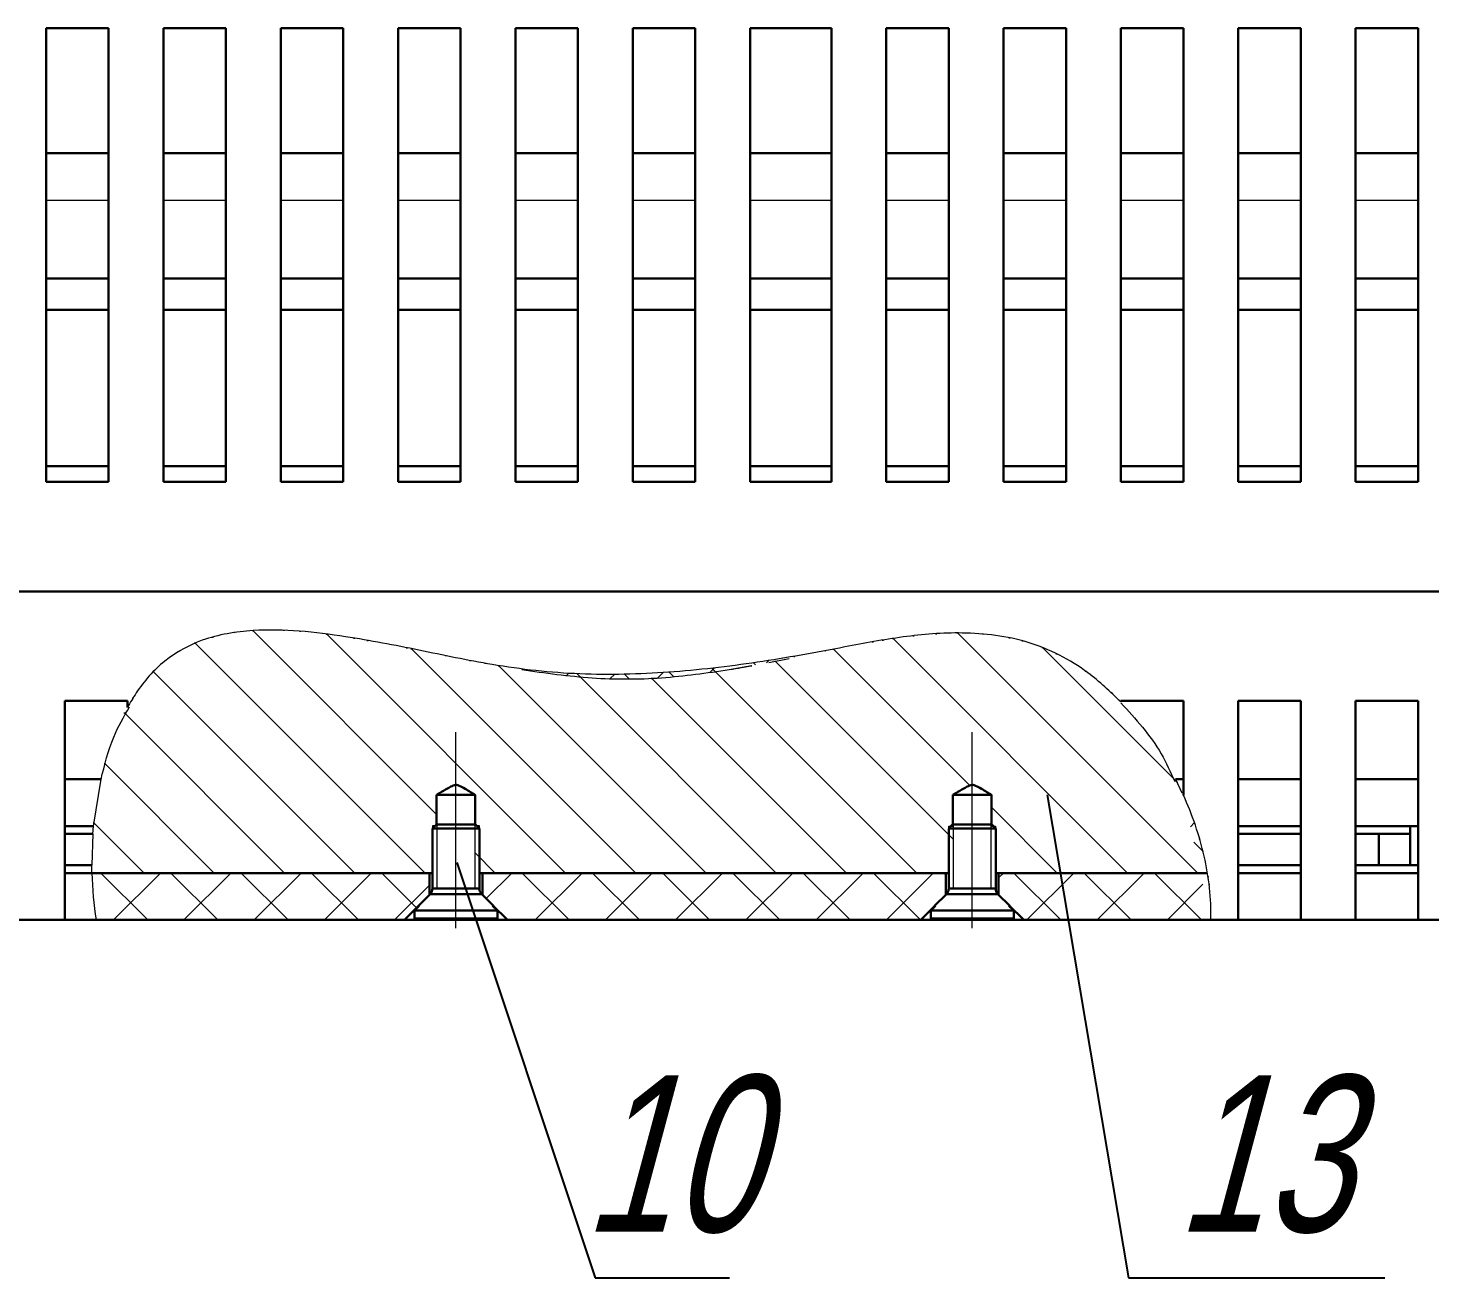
# Model space of a CAD drawing. Header units: millimetres. Extents: x 7140 to 8879, y -16257 to -5062.
# Drawn here: x 7469.42 to 7514.22, y -13310.49 to -13270.55 of the extents above; entities that cross this region are included whole.
import ezdxf

# ---------------------------------------------------------------- set-up
doc = ezdxf.new("R2010")
doc.units = ezdxf.units.MM
doc.linetypes.add('CENTERX2', pattern=[101.6, 63.5, -12.7, 12.7, -12.7])
doc.layers.add('КА тонкая', color=7, linetype='Continuous', lineweight=15)
doc.styles.add('CLW', font='clw.shx', dxfattribs={"width": 0.75, "oblique": 15})
doc.styles.get("Standard").update_dxf_attribs({"font": 'ARIALN.TTF', "height": 3.4})
doc.dimstyles.new('SLDDIMSTYLE0', dxfattribs={"dimtxt": 0.18, "dimasz": 3.5, "dimexe": 0, "dimexo": 0.0625, "dimgap": 0, "dimtad": 0, "dimtih": 1, "dimtoh": 1, "dimdec": 0, "dimrnd": 1e-09, "dimzin": 0, "dimdsep": 46, "dimtxsty": 'Standard', "dimblk1": 'NONE', "dimblk2": 'NONE', "dimsah": 1, "dimcen": 0.09, "dimadec": 0, "dimazin": 0, "dimtfac": 3.5, "dimtdec": 0, "dimtofl": 0, "dimtmove": 0, "dimatfit": 3, "dimldrblk": 'NONE', "dimfxl": 1, "dimfrac": 2, "dimtolj": 1, "dimtzin": 0, "dimarcsym": 0})
pattern_1 = [(45, (7139.585, -13523.032), (-0.7483547, 0.7483547), []), (135, (7139.585, -13523.032), (-0.7483547, -0.7483547), [])]
pattern_2 = [(45, (7139.585, -13523.1631), (-1.122532, 1.122532), [])]
pattern_3 = [(135, (7139.585, -13523.032), (-1.122532, -1.122532), [])]

# ---------------------------------------------------------------- blocks, each defined once
blk = doc.blocks.new('_None')

msp = doc.modelspace()

# ---------------------------------------------------------------- hatches: boundary and pattern name
at = {"linetype": 'Continuous', "lineweight": 0}
h = msp.add_hatch(dxfattribs=at)
h.set_pattern_fill('ANSI31', scale=0.5, angle=90, style=0)
h.set_pattern_definition(pattern_3)
edge = h.paths.add_edge_path(flags=0)
edge.add_spline(control_points=[(7482.33625, -13297.54892), (7482.38251, -13297.46949), (7482.42882, -13297.3901), (7482.47522, -13297.31076)], knot_values=[0.00214167, 0.00214167, 0.00214167, 0.00214167, 0.00269314, 0.00269314, 0.00269314, 0.00269314], weights=[1, 1, 1, 1], degree=3, periodic=0)
edge.add_line((7482.47522, -13297.31076), (7482.47522, -13295.04892))
edge.add_spline(control_points=[(7482.47522, -13295.04892), (7482.50621, -13295.03054), (7482.53722, -13295.01218), (7482.56825, -13294.99387), (7482.65449, -13294.94296), (7482.74078, -13294.89211), (7482.82809, -13294.84305), (7482.87423, -13294.81712), (7482.92056, -13294.79134), (7482.96851, -13294.76893), (7482.99511, -13294.75651), (7483.02247, -13294.74487), (7483.05109, -13294.73833), (7483.07165, -13294.73364), (7483.09335, -13294.7322), (7483.11427, -13294.73491), (7483.14376, -13294.73873), (7483.1722, -13294.74952), (7483.19942, -13294.76148), (7483.32615, -13294.81718), (7483.44348, -13294.89235), (7483.56283, -13294.96249), (7483.61166, -13294.99119), (7483.66041, -13295.02002), (7483.70912, -13295.04892)], knot_values=[0.00596523, 0.00596523, 0.00596523, 0.00596523, 0.00618142, 0.00618142, 0.00618142, 0.0067823, 0.0067823, 0.0067823, 0.00709994, 0.00709994, 0.00709994, 0.00727651, 0.00727651, 0.00727651, 0.00740413, 0.00740413, 0.00740413, 0.00758376, 0.00758376, 0.00758376, 0.00841828, 0.00841828, 0.00841828, 0.00875961, 0.00875961, 0.00875961, 0.00875961], weights=[1, 1, 1, 1, 1, 1, 1, 1, 1, 1, 1, 1, 1, 1, 1, 1, 1, 1, 1, 1, 1, 1, 1, 1, 1], degree=3, periodic=0)
edge.add_line((7483.70912, -13295.04892), (7483.70912, -13297.31076))
edge.add_spline(control_points=[(7483.70912, -13297.31076), (7483.75552, -13297.3901), (7483.80183, -13297.46949), (7483.84809, -13297.54892)], knot_values=[0.00712544, 0.00712544, 0.00712544, 0.00712544, 0.00767407, 0.00767407, 0.00767407, 0.00767407], weights=[1, 1, 1, 1], degree=3, periodic=0)
edge.add_line((7483.84809, -13297.54892), (7498.83625, -13297.54892))
edge.add_spline(control_points=[(7498.83625, -13297.54892), (7498.88251, -13297.46949), (7498.92882, -13297.3901), (7498.97522, -13297.31076)], knot_values=[0.00214167, 0.00214167, 0.00214167, 0.00214167, 0.00269314, 0.00269314, 0.00269314, 0.00269314], weights=[1, 1, 1, 1], degree=3, periodic=0)
edge.add_line((7498.97522, -13297.31076), (7498.97522, -13295.04892))
edge.add_spline(control_points=[(7498.97522, -13295.04892), (7499.00621, -13295.03054), (7499.03722, -13295.01218), (7499.06825, -13294.99387), (7499.15449, -13294.94296), (7499.24078, -13294.89211), (7499.32809, -13294.84305), (7499.37423, -13294.81712), (7499.42056, -13294.79134), (7499.46851, -13294.76893), (7499.49511, -13294.75651), (7499.52247, -13294.74487), (7499.55109, -13294.73833), (7499.57165, -13294.73364), (7499.59335, -13294.7322), (7499.61427, -13294.73491), (7499.64376, -13294.73873), (7499.6722, -13294.74952), (7499.69942, -13294.76148), (7499.82615, -13294.81718), (7499.94348, -13294.89235), (7500.06283, -13294.96249), (7500.11166, -13294.99119), (7500.16041, -13295.02002), (7500.20912, -13295.04892)], knot_values=[0.00596523, 0.00596523, 0.00596523, 0.00596523, 0.00618142, 0.00618142, 0.00618142, 0.0067823, 0.0067823, 0.0067823, 0.00709994, 0.00709994, 0.00709994, 0.00727651, 0.00727651, 0.00727651, 0.00740413, 0.00740413, 0.00740413, 0.00758376, 0.00758376, 0.00758376, 0.00841828, 0.00841828, 0.00841828, 0.00875961, 0.00875961, 0.00875961, 0.00875961], weights=[1, 1, 1, 1, 1, 1, 1, 1, 1, 1, 1, 1, 1, 1, 1, 1, 1, 1, 1, 1, 1, 1, 1, 1, 1], degree=3, periodic=0)
edge.add_line((7500.20912, -13295.04892), (7500.20912, -13297.31076))
edge.add_spline(control_points=[(7500.20912, -13297.31076), (7500.25552, -13297.3901), (7500.30183, -13297.46949), (7500.34809, -13297.54892)], knot_values=[0.00712544, 0.00712544, 0.00712544, 0.00712544, 0.00767407, 0.00767407, 0.00767407, 0.00767407], weights=[1, 1, 1, 1], degree=3, periodic=0)
edge.add_line((7500.34809, -13297.54892), (7507.11226, -13297.54892))
edge.add_spline(control_points=[(7507.11226, -13297.54892), (7506.64802, -13294.73429), (7501.47191, -13286.92591), (7488.64601, -13294.36394), (7473.70572, -13286.59531), (7471.39407, -13295.00561), (7471.45779, -13297.54892)], knot_values=[0.48061741, 0.48061741, 0.48061741, 0.48061741, 0.57388401, 0.73474644, 0.90537689, 0.98423635, 0.98423635, 0.98423635, 0.98423635], weights=[1, 1, 1, 1, 1, 1, 1], degree=3, periodic=0)
edge.add_line((7471.45779, -13297.54892), (7482.33625, -13297.54892))
h = msp.add_hatch(dxfattribs=at)
h.set_pattern_fill('ANSI31', scale=0.5, angle=90, style=0)
h.set_pattern_definition(pattern_3)
edge = h.paths.add_edge_path(flags=0)
edge.add_spline(control_points=[(7507.11226, -13297.54892), (7507.09852, -13297.46561), (7507.08352, -13297.38227), (7507.0673, -13297.29892)], knot_values=[0.48061741, 0.48061741, 0.48061741, 0.48061741, 0.48337779, 0.48337779, 0.48337779, 0.48337779], weights=[1, 1, 1, 1], degree=3, periodic=0)
edge.add_spline(control_points=[(7507.0673, -13297.29892), (7507.00222, -13296.96465), (7506.91738, -13296.63036), (7506.81461, -13296.29892)], knot_values=[0.48337779, 0.48337779, 0.48337779, 0.48337779, 0.49444834, 0.49444834, 0.49444834, 0.49444834], weights=[1, 1, 1, 1], degree=3, periodic=0)
edge.add_spline(control_points=[(7506.81461, -13296.29892), (7506.78871, -13296.21539), (7506.76168, -13296.13204), (7506.73353, -13296.04892)], knot_values=[0.49444834, 0.49444834, 0.49444834, 0.49444834, 0.49723827, 0.49723827, 0.49723827, 0.49723827], weights=[1, 1, 1, 1], degree=3, periodic=0)
edge.add_spline(control_points=[(7506.73353, -13296.04892), (7505.97149, -13293.79848), (7504.39645, -13291.7135), (7502.59217, -13290.69815)], knot_values=[0.49723827, 0.49723827, 0.49723827, 0.49723827, 0.57277166, 0.57277166, 0.57277166, 0.57277166], weights=[1, 1, 1, 1], degree=3, periodic=0)
edge.add_spline(control_points=[(7502.59217, -13290.69815), (7502.5656, -13290.68319), (7501.2992, -13289.9829), (7499.92452, -13289.81412), (7498.49217, -13289.89923)], knot_values=[0.57277166, 0.57277166, 0.57277166, 0.57277166, 0.57388401, 0.62568851, 0.62568851, 0.62568851, 0.62568851], weights=[1, 1, 1, 1, 1], degree=3, periodic=0)
edge.add_spline(control_points=[(7498.49217, -13289.89923), (7498.27743, -13289.91199), (7498.06074, -13289.93037), (7497.84217, -13289.95351)], knot_values=[0.62568851, 0.62568851, 0.62568851, 0.62568851, 0.63345515, 0.63345515, 0.63345515, 0.63345515], weights=[1, 1, 1, 1], degree=3, periodic=0)
edge.add_spline(control_points=[(7497.84217, -13289.95351), (7496.53854, -13290.09153), (7495.16777, -13290.39865), (7493.74217, -13290.68966)], knot_values=[0.63345515, 0.63345515, 0.63345515, 0.63345515, 0.67977737, 0.67977737, 0.67977737, 0.67977737], weights=[1, 1, 1, 1], degree=3, periodic=0)
edge.add_spline(control_points=[(7493.74217, -13290.68966), (7493.52674, -13290.73364), (7493.31006, -13290.77725), (7493.09217, -13290.81985)], knot_values=[0.67977737, 0.67977737, 0.67977737, 0.67977737, 0.68677733, 0.68677733, 0.68677733, 0.68677733], weights=[1, 1, 1, 1], degree=3, periodic=0)
edge.add_spline(control_points=[(7493.09217, -13290.81985), (7492.67513, -13290.90139), (7492.25366, -13290.97924), (7491.82806, -13291.04892)], knot_values=[0.68677733, 0.68677733, 0.68677733, 0.68677733, 0.70017509, 0.70017509, 0.70017509, 0.70017509], weights=[1, 1, 1, 1], degree=3, periodic=0)
edge.add_spline(control_points=[(7491.82806, -13291.04892), (7491.98121, -13291.02384), (7492.11952, -13291.00004), (7492.22978, -13290.98064), (7492.33024, -13290.96298), (7492.41028, -13290.94849), (7492.46316, -13290.93886), (7492.51608, -13290.92923), (7492.5432, -13290.92421), (7492.54214, -13290.9244), (7492.54107, -13290.9246), (7492.51109, -13290.93014), (7492.45489, -13290.94037), (7492.39807, -13290.9507), (7492.31286, -13290.96609), (7492.20676, -13290.98468), (7492.10071, -13291.00327), (7491.97088, -13291.02554), (7491.82806, -13291.04892)], knot_values=[0, 0, 0, 0, 0.00108924, 0.00108924, 0.00108924, 0.00207913, 0.00207913, 0.00207913, 0.00306991, 0.00306991, 0.00306991, 0.00407293, 0.00407293, 0.00407293, 0.00508724, 0.00508724, 0.00508724, 0.00610079, 0.00610079, 0.00610079, 0.00610079], weights=[1, 1, 1, 1, 1, 1, 1, 1, 1, 1, 1, 1, 1, 1, 1, 1, 1, 1, 1], degree=3, periodic=0)
edge.add_line((7491.82806, -13291.04892), (7491.82806, -13291.04892))
edge.add_spline(control_points=[(7491.82806, -13291.04892), (7490.72985, -13291.22872), (7488.54884, -13291.47167), (7486.28376, -13291.22144), (7485.19355, -13291.04892)], knot_values=[0.70017509, 0.70017509, 0.70017509, 0.70017509, 0.73474644, 0.76715404, 0.76715404, 0.76715404, 0.76715404], weights=[1, 1, 1, 1, 1], degree=3, periodic=0)
edge.add_spline(control_points=[(7485.19355, -13291.04892), (7485.13894, -13291.04027), (7485.08885, -13291.03222), (7485.04426, -13291.02497), (7484.95272, -13291.01009), (7484.88304, -13290.99844), (7484.84111, -13290.99139), (7484.79906, -13290.98433), (7484.78381, -13290.98173), (7484.79669, -13290.98391), (7484.80967, -13290.9861), (7484.85161, -13290.99322), (7484.91881, -13291.00437), (7484.98599, -13291.01551), (7485.08022, -13291.03098), (7485.19355, -13291.04892)], knot_values=[0, 0, 0, 0, 0.00048406, 0.00048406, 0.00048406, 0.0014887, 0.0014887, 0.0014887, 0.00249648, 0.00249648, 0.00249648, 0.00351263, 0.00351263, 0.00351263, 0.00452818, 0.00452818, 0.00452818, 0.00452818], weights=[1, 1, 1, 1, 1, 1, 1, 1, 1, 1, 1, 1, 1, 1, 1, 1], degree=3, periodic=0)
edge.add_line((7485.19355, -13291.04892), (7485.19355, -13291.04892))
edge.add_spline(control_points=[(7485.19355, -13291.04892), (7484.87573, -13290.99862), (7484.55839, -13290.94396), (7484.24217, -13290.8865)], knot_values=[0.76715404, 0.76715404, 0.76715404, 0.76715404, 0.77660186, 0.77660186, 0.77660186, 0.77660186], weights=[1, 1, 1, 1], degree=3, periodic=0)
edge.add_spline(control_points=[(7484.24217, -13290.8865), (7484.02491, -13290.84703), (7483.80817, -13290.80624), (7483.59217, -13290.76465)], knot_values=[0.77660186, 0.77660186, 0.77660186, 0.77660186, 0.78309315, 0.78309315, 0.78309315, 0.78309315], weights=[1, 1, 1, 1], degree=3, periodic=0)
edge.add_spline(control_points=[(7483.59217, -13290.76465), (7482.17468, -13290.49172), (7480.78875, -13290.18432), (7479.49217, -13289.98782)], knot_values=[0.78309315, 0.78309315, 0.78309315, 0.78309315, 0.82569154, 0.82569154, 0.82569154, 0.82569154], weights=[1, 1, 1, 1], degree=3, periodic=0)
edge.add_spline(control_points=[(7479.49217, -13289.98782), (7479.27285, -13289.95458), (7479.05609, -13289.92451), (7478.84217, -13289.89833)], knot_values=[0.82569154, 0.82569154, 0.82569154, 0.82569154, 0.83289702, 0.83289702, 0.83289702, 0.83289702], weights=[1, 1, 1, 1], degree=3, periodic=0)
edge.add_spline(control_points=[(7478.84217, -13289.89833), (7477.29083, -13289.70842), (7475.88861, -13289.72239), (7474.74217, -13290.2086)], knot_values=[0.83289702, 0.83289702, 0.83289702, 0.83289702, 0.88515004, 0.88515004, 0.88515004, 0.88515004], weights=[1, 1, 1, 1], degree=3, periodic=0)
edge.add_spline(control_points=[(7474.74217, -13290.2086), (7474.5152, -13290.30485), (7474.29826, -13290.41962), (7474.09217, -13290.55497)], knot_values=[0.88515004, 0.88515004, 0.88515004, 0.88515004, 0.89549483, 0.89549483, 0.89549483, 0.89549483], weights=[1, 1, 1, 1], degree=3, periodic=0)
edge.add_spline(control_points=[(7474.09217, -13290.55497), (7477.29462, -13288.45168), (7488.94441, -13294.1909), (7500.97003, -13287.21696), (7505.96027, -13293.76534), (7506.73353, -13296.04892)], knot_values=[0.10450516, 0.10450516, 0.10450516, 0.10450516, 0.26525356, 0.42611599, 0.50276173, 0.50276173, 0.50276173, 0.50276173], weights=[1, 1, 1, 1, 1, 1], degree=3, periodic=0)
edge.add_spline(control_points=[(7506.73353, -13296.04892), (7505.96027, -13293.76534), (7500.97003, -13287.21696), (7488.64601, -13294.36394), (7474.26923, -13286.88832), (7471.70695, -13294.01266), (7471.51118, -13296.04892)], knot_values=[0.49723827, 0.49723827, 0.49723827, 0.49723827, 0.57388401, 0.73474644, 0.90537689, 0.96875893, 0.96875893, 0.96875893, 0.96875893], weights=[1, 1, 1, 1, 1, 1, 1], degree=3, periodic=0)
edge.add_spline(control_points=[(7471.51118, -13296.04892), (7471.52668, -13295.88777), (7471.54565, -13295.7253), (7471.56602, -13295.57504), (7471.58636, -13295.42488), (7471.60859, -13295.28284), (7471.62973, -13295.15956), (7471.6513, -13295.03377), (7471.67222, -13294.92424), (7471.68957, -13294.83773), (7471.69399, -13294.81572), (7471.6982, -13294.79506), (7471.70218, -13294.77582)], knot_values=[0, 0, 0, 0, 0.00097156, 0.00097156, 0.00097156, 0.00194184, 0.00194184, 0.00194184, 0.0029315, 0.0029315, 0.0029315, 0.00318154, 0.00318154, 0.00318154, 0.00318154], weights=[1, 1, 1, 1, 1, 1, 1, 1, 1, 1, 1, 1, 1], degree=3, periodic=0)
edge.add_spline(control_points=[(7471.70218, -13294.77582), (7471.66649, -13294.94869), (7471.63466, -13295.12323), (7471.60669, -13295.29892)], knot_values=[0.00047451, 0.00047451, 0.00047451, 0.00047451, 0.00155489, 0.00155489, 0.00155489, 0.00155489], weights=[1, 1, 1, 1], degree=3, periodic=0)
edge.add_spline(control_points=[(7471.60669, -13295.29892), (7471.64642, -13295.04937), (7471.69395, -13294.80203), (7471.74929, -13294.55849)], knot_values=[0, 0, 0, 0, 0.00153479, 0.00153479, 0.00153479, 0.00153479], weights=[1, 1, 1, 1], degree=3, periodic=0)
edge.add_spline(control_points=[(7471.74929, -13294.55849), (7471.74993, -13294.55565), (7471.74969, -13294.55672), (7471.74801, -13294.5641), (7471.74531, -13294.57603), (7471.73756, -13294.60952), (7471.72184, -13294.68256), (7471.70875, -13294.74334), (7471.69013, -13294.83206), (7471.66861, -13294.94483), (7471.64703, -13295.05793), (7471.62204, -13295.19858), (7471.59794, -13295.35472), (7471.57554, -13295.49985), (7471.55332, -13295.66262), (7471.53434, -13295.82875), (7471.52605, -13295.90129), (7471.51828, -13295.97512), (7471.51118, -13296.04892)], knot_values=[0.00527674, 0.00527674, 0.00527674, 0.00527674, 0.00609148, 0.00609148, 0.00609148, 0.00741395, 0.00741395, 0.00741395, 0.00851455, 0.00851455, 0.00851455, 0.00962029, 0.00962029, 0.00962029, 0.01064651, 0.01064651, 0.01064651, 0.01108894, 0.01108894, 0.01108894, 0.01108894], weights=[1, 1, 1, 1, 1, 1, 1, 1, 1, 1, 1, 1, 1, 1, 1, 1, 1, 1, 1], degree=3, periodic=0)
edge.add_spline(control_points=[(7471.51118, -13296.04892), (7471.50319, -13296.13209), (7471.49602, -13296.21544), (7471.48969, -13296.29892)], knot_values=[0.96875893, 0.96875893, 0.96875893, 0.96875893, 0.97134782, 0.97134782, 0.97134782, 0.97134782], weights=[1, 1, 1, 1], degree=3, periodic=0)
edge.add_spline(control_points=[(7471.48969, -13296.29892), (7471.46449, -13296.63129), (7471.45254, -13296.96569), (7471.45408, -13297.29892)], knot_values=[0.97134782, 0.97134782, 0.97134782, 0.97134782, 0.98165577, 0.98165577, 0.98165577, 0.98165577], weights=[1, 1, 1, 1], degree=3, periodic=0)
edge.add_spline(control_points=[(7471.45408, -13297.29892), (7471.45447, -13297.38234), (7471.45571, -13297.46569), (7471.45779, -13297.54892)], knot_values=[0.98165577, 0.98165577, 0.98165577, 0.98165577, 0.98423635, 0.98423635, 0.98423635, 0.98423635], weights=[1, 1, 1, 1], degree=3, periodic=0)
edge.add_spline(control_points=[(7471.45779, -13297.54892), (7471.39407, -13295.00561), (7473.70572, -13286.59531), (7488.64601, -13294.36394), (7501.47191, -13286.92591), (7506.64802, -13294.73429), (7507.11226, -13297.54892)], knot_values=[0.01576365, 0.01576365, 0.01576365, 0.01576365, 0.09462311, 0.26525356, 0.42611599, 0.51938259, 0.51938259, 0.51938259, 0.51938259], weights=[1, 1, 1, 1, 1, 1, 1], degree=3, periodic=0)
h = msp.add_hatch(dxfattribs=at)
h.set_pattern_fill('ANSI37', scale=0.333333, style=0)
h.set_pattern_definition(pattern_1)
edge = h.paths.add_edge_path(flags=0)
edge.add_spline(control_points=[(7472.59217, -13292.25813), (7472.86046, -13291.76998), (7475.84726, -13287.70887), (7488.64601, -13294.36394), (7499.47053, -13288.08656), (7503.77813, -13291.49509), (7504.34217, -13292.08176)], knot_values=[0.0745834, 0.0745834, 0.0745834, 0.0745834, 0.09462311, 0.26525356, 0.42611599, 0.4531022, 0.4531022, 0.4531022, 0.4531022], weights=[1, 1, 1, 1, 1, 1, 1], degree=3, periodic=0)
edge.add_spline(control_points=[(7504.34217, -13292.08176), (7504.01779, -13291.74436), (7503.66665, -13291.42981), (7503.29011, -13291.15167), (7502.71713, -13290.72844), (7502.0666, -13290.39031), (7501.38492, -13290.1828), (7500.70466, -13289.97572), (7499.98432, -13289.88725), (7499.27321, -13289.87928), (7498.01344, -13289.86516), (7496.7562, -13290.08216), (7495.52021, -13290.32587), (7491.83058, -13291.05339), (7487.95202, -13291.55982), (7484.25178, -13290.88825), (7482.68753, -13290.60435), (7481.1372, -13290.24163), (7479.56598, -13289.99911), (7478.5897, -13289.84841), (7477.59489, -13289.73989), (7476.60897, -13289.80183), (7476.05922, -13289.83637), (7475.50493, -13289.92846), (7474.98618, -13290.11351), (7474.55597, -13290.26698), (7474.14317, -13290.49065), (7473.78737, -13290.77685), (7473.43163, -13291.06299), (7473.12657, -13291.41664), (7472.87256, -13291.79581), (7472.77225, -13291.94556), (7472.67898, -13292.10018), (7472.59217, -13292.25813)], knot_values=[0.01535545, 0.01535545, 0.01535545, 0.01535545, 0.01814599, 0.01814599, 0.01814599, 0.02240563, 0.02240563, 0.02240563, 0.02664084, 0.02664084, 0.02664084, 0.03414187, 0.03414187, 0.03414187, 0.05670504, 0.05670504, 0.05670504, 0.06599335, 0.06599335, 0.06599335, 0.07178293, 0.07178293, 0.07178293, 0.07501025, 0.07501025, 0.07501025, 0.07769091, 0.07769091, 0.07769091, 0.08036649, 0.08036649, 0.08036649, 0.08141956, 0.08141956, 0.08141956, 0.08141956], weights=[1, 1, 1, 1, 1, 1, 1, 1, 1, 1, 1, 1, 1, 1, 1, 1, 1, 1, 1, 1, 1, 1, 1, 1, 1, 1, 1, 1, 1, 1, 1, 1, 1, 1], degree=3, periodic=0)
h = msp.add_hatch(dxfattribs=at)
h.set_pattern_fill('ANSI31', scale=0.5, angle=90, style=0)
h.set_pattern_definition(pattern_3)
edge = h.paths.add_edge_path(flags=0)
edge.add_spline(control_points=[(7476.65766, -13289.79892), (7476.06181, -13289.83276), (7475.50377, -13289.92967), (7474.99217, -13290.11138)], knot_values=[0.85880424, 0.85880424, 0.85880424, 0.85880424, 0.88141094, 0.88141094, 0.88141094, 0.88141094], weights=[1, 1, 1, 1], degree=3, periodic=0)
edge.add_spline(control_points=[(7474.99217, -13290.11138), (7475.50377, -13289.92967), (7476.06181, -13289.83276), (7476.65766, -13289.79892)], knot_values=[0.11858906, 0.11858906, 0.11858906, 0.11858906, 0.14119576, 0.14119576, 0.14119576, 0.14119576], weights=[1, 1, 1, 1], degree=3, periodic=0)
edge.add_spline(control_points=[(7476.65766, -13289.79892), (7476.70049, -13289.79648), (7476.74355, -13289.79438), (7476.78659, -13289.79259), (7476.9535, -13289.78568), (7477.12303, -13289.78374), (7477.28096, -13289.78544), (7477.43884, -13289.78714), (7477.5895, -13289.79244), (7477.72057, -13289.79892)], knot_values=[0, 0, 0, 0, 0.00025845, 0.00025845, 0.00025845, 0.00127443, 0.00127443, 0.00127443, 0.00228997, 0.00228997, 0.00228997, 0.00228997], weights=[1, 1, 1, 1, 1, 1, 1, 1, 1, 1], degree=3, periodic=0)
edge.add_spline(control_points=[(7477.72057, -13289.79892), (7478.00481, -13289.81296), (7478.2956, -13289.8371), (7478.59217, -13289.86939)], knot_values=[0.15418519, 0.15418519, 0.15418519, 0.15418519, 0.16428128, 0.16428128, 0.16428128, 0.16428128], weights=[1, 1, 1, 1], degree=3, periodic=0)
edge.add_spline(control_points=[(7478.59217, -13289.86939), (7478.2956, -13289.8371), (7478.00481, -13289.81296), (7477.72057, -13289.79892)], knot_values=[0.83571872, 0.83571872, 0.83571872, 0.83571872, 0.84581481, 0.84581481, 0.84581481, 0.84581481], weights=[1, 1, 1, 1], degree=3, periodic=0)
edge.add_spline(control_points=[(7477.72057, -13289.79892), (7477.68534, -13289.79718), (7477.64882, -13289.79552), (7477.61123, -13289.794), (7477.47214, -13289.78838), (7477.31561, -13289.78459), (7477.15442, -13289.78486), (7476.99319, -13289.78512), (7476.82287, -13289.78953), (7476.65766, -13289.79892)], knot_values=[0, 0, 0, 0, 0.00026936, 0.00026936, 0.00026936, 0.00127918, 0.00127918, 0.00127918, 0.00228933, 0.00228933, 0.00228933, 0.00228933], weights=[1, 1, 1, 1, 1, 1, 1, 1, 1, 1], degree=3, periodic=0)
h = msp.add_hatch(dxfattribs=at)
h.set_pattern_fill('ANSI31', scale=0.5, angle=90, style=0)
h.set_pattern_definition(pattern_3)
edge = h.paths.add_edge_path(flags=0)
edge.add_spline(control_points=[(7502.30981, -13290.54892), (7501.19759, -13289.99842), (7500.00437, -13289.83812), (7498.74217, -13289.88693)], knot_values=[0.57668688, 0.57668688, 0.57668688, 0.57668688, 0.62266383, 0.62266383, 0.62266383, 0.62266383], weights=[1, 1, 1, 1], degree=3, periodic=0)
edge.add_spline(control_points=[(7498.74217, -13289.88693), (7500.00437, -13289.83812), (7501.19759, -13289.99842), (7502.30981, -13290.54892)], knot_values=[0.37733617, 0.37733617, 0.37733617, 0.37733617, 0.42331312, 0.42331312, 0.42331312, 0.42331312], weights=[1, 1, 1, 1], degree=3, periodic=0)
h = msp.add_hatch(dxfattribs=at)
h.set_pattern_fill('ANSI31', scale=0.5, angle=90, style=0)
h.set_pattern_definition([(135, (7139.585, -13523.1631), (-1.122532, -1.122532), [])])
edge = h.paths.add_edge_path(flags=0)
edge.add_spline(control_points=[(7479.74217, -13290.15795), (7480.6287, -13290.30037), (7481.55459, -13290.48949), (7482.50183, -13290.68)], knot_values=[0.17703446, 0.17703446, 0.17703446, 0.17703446, 0.20591144, 0.20591144, 0.20591144, 0.20591144], weights=[1, 1, 1, 1], degree=3, periodic=0)
edge.add_spline(control_points=[(7482.50183, -13290.68), (7482.53539, -13290.68675), (7482.56778, -13290.69326), (7482.59881, -13290.69949), (7482.71508, -13290.72285), (7482.81389, -13290.74262), (7482.88691, -13290.75719), (7482.95963, -13290.77169), (7483.00869, -13290.78143), (7483.0298, -13290.78563), (7483.05107, -13290.78985), (7483.04452, -13290.78855), (7483.01074, -13290.78184), (7482.97654, -13290.77505), (7482.91348, -13290.76251), (7482.82726, -13290.74528), (7482.74108, -13290.72805), (7482.62942, -13290.70566), (7482.50183, -13290.68)], knot_values=[0, 0, 0, 0, 0.00026503, 0.00026503, 0.00026503, 0.00127061, 0.00127061, 0.00127061, 0.0022721, 0.0022721, 0.0022721, 0.00328163, 0.00328163, 0.00328163, 0.00430374, 0.00430374, 0.00430374, 0.00532495, 0.00532495, 0.00532495, 0.00532495], weights=[1, 1, 1, 1, 1, 1, 1, 1, 1, 1, 1, 1, 1, 1, 1, 1, 1, 1, 1], degree=3, periodic=0)
edge.add_spline(control_points=[(7482.50183, -13290.68), (7481.55459, -13290.48949), (7480.6287, -13290.30037), (7479.74217, -13290.15795)], knot_values=[0.79408856, 0.79408856, 0.79408856, 0.79408856, 0.82296554, 0.82296554, 0.82296554, 0.82296554], weights=[1, 1, 1, 1], degree=3, periodic=0)
h = msp.add_hatch(dxfattribs=at)
h.set_pattern_fill('ANSI31', scale=0.5, angle=90, style=0)
h.set_pattern_definition(pattern_3)
edge = h.paths.add_edge_path(flags=0)
edge.add_spline(control_points=[(7497.59217, -13289.98191), (7496.57445, -13290.10508), (7495.51681, -13290.32289), (7494.425, -13290.54892)], knot_values=[0.63640661, 0.63640661, 0.63640661, 0.63640661, 0.67233506, 0.67233506, 0.67233506, 0.67233506], weights=[1, 1, 1, 1], degree=3, periodic=0)
edge.add_spline(control_points=[(7494.425, -13290.54892), (7494.38688, -13290.55681), (7494.35643, -13290.56311), (7494.33452, -13290.56765), (7494.29565, -13290.5757), (7494.28333, -13290.57824), (7494.29867, -13290.57507), (7494.31401, -13290.57189), (7494.3574, -13290.56291), (7494.425, -13290.54892)], knot_values=[0, 0, 0, 0, 0.00055794, 0.00055794, 0.00055794, 0.00155735, 0.00155735, 0.00155735, 0.0025565, 0.0025565, 0.0025565, 0.0025565], weights=[1, 1, 1, 1, 1, 1, 1, 1, 1, 1], degree=3, periodic=0)
edge.add_spline(control_points=[(7494.425, -13290.54892), (7495.51681, -13290.32289), (7496.57445, -13290.10508), (7497.59217, -13289.98191)], knot_values=[0.32766494, 0.32766494, 0.32766494, 0.32766494, 0.36359339, 0.36359339, 0.36359339, 0.36359339], weights=[1, 1, 1, 1], degree=3, periodic=0)
h = msp.add_hatch(dxfattribs=at)
h.set_pattern_fill('ANSI31', scale=0.5, style=0)
h.set_pattern_definition(pattern_2)
edge = h.paths.add_edge_path(flags=0)
edge.add_spline(control_points=[(7471.51118, -13296.18), (7471.56027, -13295.6694), (7471.64069, -13295.16551), (7471.75147, -13294.68)], knot_values=[0.03124107, 0.03124107, 0.03124107, 0.03124107, 0.04713439, 0.04713439, 0.04713439, 0.04713439], weights=[1, 1, 1, 1], degree=3, periodic=0)
edge.add_spline(control_points=[(7471.75147, -13294.68), (7471.64069, -13295.16551), (7471.56027, -13295.6694), (7471.51118, -13296.18)], knot_values=[0.95286561, 0.95286561, 0.95286561, 0.95286561, 0.96875893, 0.96875893, 0.96875893, 0.96875893], weights=[1, 1, 1, 1], degree=3, periodic=0)
h = msp.add_hatch(dxfattribs=at)
h.set_pattern_fill('ANSI31', scale=0.5, style=0)
h.set_pattern_definition(pattern_2)
edge = h.paths.add_edge_path(flags=0)
edge.add_spline(control_points=[(7506.09386, -13294.68), (7506.3446, -13295.16433), (7506.56012, -13295.66788), (7506.73353, -13296.18)], knot_values=[0.48557298, 0.48557298, 0.48557298, 0.48557298, 0.50276173, 0.50276173, 0.50276173, 0.50276173], weights=[1, 1, 1, 1], degree=3, periodic=0)
edge.add_spline(control_points=[(7506.73353, -13296.18), (7506.56012, -13295.66788), (7506.3446, -13295.16433), (7506.09386, -13294.68)], knot_values=[0.49723827, 0.49723827, 0.49723827, 0.49723827, 0.51442702, 0.51442702, 0.51442702, 0.51442702], weights=[1, 1, 1, 1], degree=3, periodic=0)
h = msp.add_hatch(dxfattribs=at)
h.set_pattern_fill('ANSI37', scale=0.333333, style=0)
h.set_pattern_definition(pattern_1)
edge = h.paths.add_edge_path(flags=0)
edge.add_spline(control_points=[(7507.11226, -13297.54892), (7507.19554, -13298.05384), (7507.23262, -13298.55711), (7507.21717, -13299.04892)], knot_values=[0.51938259, 0.51938259, 0.51938259, 0.51938259, 0.53611382, 0.53611382, 0.53611382, 0.53611382], weights=[1, 1, 1, 1], degree=3, periodic=0)
edge.add_spline(control_points=[(7507.21717, -13299.04892), (7507.25014, -13297.99949), (7507.04439, -13296.93314), (7506.69677, -13295.94228), (7506.59187, -13295.64328), (7506.4732, -13295.34879), (7506.34217, -13295.06026)], knot_values=[0, 0, 0, 0, 0.00630679, 0.00630679, 0.00630679, 0.00819236, 0.00819236, 0.00819236, 0.00819236], weights=[1, 1, 1, 1, 1, 1, 1], degree=3, periodic=0)
edge.add_spline(control_points=[(7506.34217, -13295.06026), (7506.70726, -13295.86419), (7506.9737, -13296.70883), (7507.11226, -13297.54892)], knot_values=[0.49154509, 0.49154509, 0.49154509, 0.49154509, 0.51938259, 0.51938259, 0.51938259, 0.51938259], weights=[1, 1, 1, 1], degree=3, periodic=0)
h = msp.add_hatch(dxfattribs=at)
h.set_pattern_fill('ANSI37', scale=0.333333, style=0)
h.set_pattern_definition([(45, (7139.585, -13523.1631), (-0.7483547, 0.7483547), []), (135, (7139.585, -13523.1631), (-0.7483547, -0.7483547), [])])
edge = h.paths.add_edge_path(flags=0)
edge.add_spline(control_points=[(7471.59217, -13299.18), (7471.51501, -13298.6922), (7471.47053, -13298.1884), (7471.45779, -13297.68)], knot_values=[0, 0, 0, 0, 0.01576365, 0.01576365, 0.01576365, 0.01576365], weights=[1, 1, 1, 1], degree=3, periodic=0)
edge.add_spline(control_points=[(7471.45779, -13297.68), (7471.47053, -13298.1884), (7471.51501, -13298.6922), (7471.59217, -13299.18)], knot_values=[0.98423635, 0.98423635, 0.98423635, 0.98423635, 1, 1, 1, 1], weights=[1, 1, 1, 1], degree=3, periodic=0)
at = {"layer": 'КА тонкая', "linetype": 'ByBlock', "lineweight": 15, "ltscale": 20}
h = msp.add_hatch(dxfattribs=at)
h.set_pattern_fill('ANSI37', color=256, scale=0.5)
h.set_pattern_definition([(45, (0, 0.1311), (-1.12253202, 1.12253202), []), (135, (0, 0.1311), (-1.12253202, -1.12253202), [])])
edge = h.paths.add_edge_path()
edge.add_line((7482.24807, -13298.24302), (7482.24807, -13297.54892))
edge.add_line((7482.24807, -13297.54892), (7471.45779, -13297.54892))
edge.add_spline(control_points=[(7471.45779, -13297.54892), (7471.47053, -13298.05731), (7471.51501, -13298.56111), (7471.59217, -13299.04892)], knot_values=[0.98423635, 0.98423635, 0.98423635, 0.98423635, 1, 1, 1, 1], degree=3, periodic=0)
edge.add_line((7471.59217, -13299.04892), (7481.4452, -13299.04892))
edge.add_line((7481.4452, -13299.04892), (7481.89682, -13298.59892))
edge.add_line((7481.89682, -13298.59892), (7481.89217, -13298.59892))
edge.add_line((7481.89217, -13298.59892), (7482.24807, -13298.24302))
h.paths.add_polyline_path([(7498.74807, -13298.24302), (7498.74807, -13297.54892), (7483.93627, -13297.54892), (7483.93627, -13298.24302), (7484.29217, -13298.59892), (7484.28752, -13298.59892), (7484.73914, -13299.04892), (7497.9452, -13299.04892), (7498.39682, -13298.59892), (7498.39217, -13298.59892)])
edge = h.paths.add_edge_path()
edge.add_spline(control_points=[(7506.34217, -13295.06026), (7506.48401, -13295.37259), (7506.6119, -13295.69306), (7506.83553, -13296.34709), (7506.93008, -13296.67699), (7507.08223, -13297.34296), (7507.13986, -13297.67903), (7507.21274, -13298.35825), (7507.22809, -13298.70139), (7507.21717, -13299.04892)], knot_values=[0, 0, 0, 0, 0.25, 0.25, 0.5, 0.5, 0.75, 0.75, 1, 1, 1, 1], degree=3, periodic=0)
edge.add_line((7507.11171, -13297.54892), (7500.43627, -13297.54892))
edge.add_line((7500.43627, -13297.54892), (7500.43627, -13298.24302))
edge.add_line((7500.43627, -13298.24302), (7500.79217, -13298.59892))
edge.add_line((7500.79217, -13298.59892), (7500.78752, -13298.59892))
edge.add_line((7500.78752, -13298.59892), (7501.23914, -13299.04892))
edge.add_line((7501.23914, -13299.04892), (7507.21717, -13299.04892))

# ---------------------------------------------------------------- linework, layer by layer
at = {"color": 7, "linetype": 'Continuous', "lineweight": 30}
for p, q in [((7471.99217, -13270.54892), (7469.99217, -13270.54892)), ((7469.99217, -13270.54892), (7469.99217, -13285.04892)), ((7471.99217, -13285.04892), (7471.99217, -13270.54892)), ((7475.74217, -13270.54892), (7473.74217, -13270.54892)), ((7473.74217, -13270.54892), (7473.74217, -13285.04892)), ((7475.74217, -13285.04892), (7475.74217, -13270.54892)), ((7479.49217, -13270.54892), (7477.49217, -13270.54892)), ((7477.49217, -13270.54892), (7477.49217, -13285.04892)), ((7479.49217, -13285.04892), (7479.49217, -13270.54892)), ((7483.24217, -13270.54892), (7481.24217, -13270.54892)), ((7481.24217, -13270.54892), (7481.24217, -13285.04892)), ((7483.24217, -13285.04892), (7483.24217, -13270.54892)), ((7486.99217, -13270.54892), (7484.99217, -13270.54892)), ((7484.99217, -13270.54892), (7484.99217, -13285.04892)), ((7486.99217, -13285.04892), (7486.99217, -13270.54892)), ((7490.74217, -13270.54892), (7488.74217, -13270.54892)), ((7488.74217, -13270.54892), (7488.74217, -13285.04892)), ((7490.74217, -13285.04892), (7490.74217, -13270.54892)), ((7492.49217, -13270.54892), (7492.49217, -13285.04892)), ((7495.09217, -13270.54892), (7492.49217, -13270.54892)), ((7495.09217, -13270.54892), (7495.09217, -13285.04892)), ((7496.84217, -13270.54892), (7498.84217, -13270.54892)), ((7496.84217, -13285.04892), (7496.84217, -13270.54892)), ((7498.84217, -13270.54892), (7498.84217, -13285.04892)), ((7500.59217, -13270.54892), (7502.59217, -13270.54892)), ((7500.59217, -13285.04892), (7500.59217, -13270.54892)), ((7502.59217, -13270.54892), (7502.59217, -13285.04892)), ((7504.34217, -13270.54892), (7506.34217, -13270.54892)), ((7504.34217, -13285.04892), (7504.34217, -13270.54892)), ((7506.34217, -13270.54892), (7506.34217, -13285.04892)), ((7508.09217, -13270.54892), (7510.09217, -13270.54892)), ((7508.09217, -13285.04892), (7508.09217, -13270.54892)), ((7510.09217, -13270.54892), (7510.09217, -13285.04892)), ((7511.84217, -13270.54892), (7513.84217, -13270.54892)), ((7511.84217, -13285.04892), (7511.84217, -13270.54892)), ((7513.84217, -13270.54892), (7513.84217, -13285.04892)), ((7469.99217, -13274.54892), (7471.99217, -13274.54892)), ((7473.74217, -13274.54892), (7475.74217, -13274.54892)), ((7477.49217, -13274.54892), (7479.49217, -13274.54892)), ((7481.24217, -13274.54892), (7483.24217, -13274.54892)), ((7484.99217, -13274.54892), (7486.99217, -13274.54892)), ((7488.74217, -13274.54892), (7490.74217, -13274.54892)), ((7492.49217, -13274.54892), (7495.09217, -13274.54892)), ((7496.84217, -13274.54892), (7498.84217, -13274.54892)), ((7500.59217, -13274.54892), (7502.59217, -13274.54892)), ((7504.34217, -13274.54892), (7506.34217, -13274.54892)), ((7508.09217, -13274.54892), (7510.09217, -13274.54892)), ((7511.84217, -13274.54892), (7513.84217, -13274.54892)), ((7469.99217, -13278.54892), (7471.99217, -13278.54892)), ((7473.74217, -13278.54892), (7475.74217, -13278.54892)), ((7477.49217, -13278.54892), (7479.49217, -13278.54892)), ((7481.24217, -13278.54892), (7483.24217, -13278.54892)), ((7484.99217, -13278.54892), (7486.99217, -13278.54892)), ((7488.74217, -13278.54892), (7490.74217, -13278.54892)), ((7492.49217, -13278.54892), (7495.09217, -13278.54892)), ((7496.84217, -13278.54892), (7498.84217, -13278.54892)), ((7500.59217, -13278.54892), (7502.59217, -13278.54892)), ((7504.34217, -13278.54892), (7506.34217, -13278.54892)), ((7508.09217, -13278.54892), (7510.09217, -13278.54892)), ((7511.84217, -13278.54892), (7513.84217, -13278.54892)), ((7469.99217, -13284.54892), (7471.99217, -13284.54892)), ((7473.74217, -13284.54892), (7475.74217, -13284.54892)), ((7477.49217, -13284.54892), (7479.49217, -13284.54892)), ((7481.24217, -13284.54892), (7483.24217, -13284.54892)), ((7484.99217, -13284.54892), (7486.99217, -13284.54892)), ((7488.74217, -13284.54892), (7490.74217, -13284.54892)), ((7492.49217, -13284.54892), (7495.09217, -13284.54892)), ((7496.84217, -13284.54892), (7498.84217, -13284.54892)), ((7500.59217, -13284.54892), (7502.59217, -13284.54892)), ((7504.34217, -13284.54892), (7506.34217, -13284.54892)), ((7508.09217, -13284.54892), (7510.09217, -13284.54892)), ((7511.84217, -13284.54892), (7513.84217, -13284.54892)), ((7469.99217, -13285.04892), (7471.99217, -13285.04892)), ((7473.74217, -13285.04892), (7475.74217, -13285.04892)), ((7477.49217, -13285.04892), (7479.49217, -13285.04892)), ((7481.24217, -13285.04892), (7483.24217, -13285.04892)), ((7484.99217, -13285.04892), (7486.99217, -13285.04892)), ((7488.74217, -13285.04892), (7490.74217, -13285.04892)), ((7492.49217, -13285.04892), (7495.09217, -13285.04892)), ((7498.84217, -13285.04892), (7496.84217, -13285.04892)), ((7502.59217, -13285.04892), (7500.59217, -13285.04892)), ((7506.34217, -13285.04892), (7504.34217, -13285.04892)), ((7510.09217, -13285.04892), (7508.09217, -13285.04892)), ((7513.84217, -13285.04892), (7511.84217, -13285.04892)), ((7460.99217, -13288.54892), (7526.59217, -13288.54892)), ((7470.59217, -13292.04892), (7472.59217, -13292.04892)), ((7470.59217, -13299.04892), (7470.59217, -13292.04892)), ((7472.59217, -13292.04892), (7472.59217, -13292.25813)), ((7504.34217, -13292.04892), (7506.34217, -13292.04892)), ((7504.34217, -13292.08176), (7504.34217, -13292.04892)), ((7506.34217, -13292.04892), (7506.34217, -13295.06026)), ((7508.09217, -13292.04892), (7510.09217, -13292.04892)), ((7508.09217, -13299.04892), (7508.09217, -13292.04892)), ((7510.09217, -13292.04892), (7510.09217, -13299.04892)), ((7511.84217, -13292.04892), (7513.84217, -13292.04892)), ((7511.84217, -13299.04892), (7511.84217, -13292.04892)), ((7513.84217, -13292.04892), (7513.84217, -13299.04892)), ((7470.59217, -13294.54892), (7471.75147, -13294.54892)), ((7506.09386, -13294.54892), (7506.34217, -13294.54892)), ((7508.09217, -13294.54892), (7510.09217, -13294.54892)), ((7511.84217, -13294.54892), (7513.84217, -13294.54892)), ((7482.47522, -13295.99892), (7482.47522, -13295.04892)), ((7482.47522, -13295.04892), (7483.70912, -13295.04892)), ((7483.70912, -13295.04892), (7483.70912, -13295.99892)), ((7498.97522, -13295.99892), (7498.97522, -13295.04892)), ((7498.97522, -13295.04892), (7500.20912, -13295.04892)), ((7500.20912, -13295.04892), (7500.20912, -13295.99892)), ((7470.59217, -13296.04892), (7471.51118, -13296.04892)), ((7482.46717, -13295.99892), (7482.34217, -13296.12392)), ((7482.34217, -13296.12392), (7482.34217, -13298.04536)), ((7483.84217, -13296.12392), (7482.34217, -13296.12392)), ((7482.46717, -13295.99892), (7483.71717, -13295.99892)), ((7483.84217, -13296.12392), (7483.71717, -13295.99892)), ((7483.84217, -13298.04536), (7483.84217, -13296.12392)), ((7498.96717, -13295.99892), (7498.84217, -13296.12392)), ((7498.84217, -13296.12392), (7498.84217, -13298.04536)), ((7500.34217, -13296.12392), (7498.84217, -13296.12392)), ((7498.96717, -13295.99892), (7500.21717, -13295.99892)), ((7500.34217, -13296.12392), (7500.21717, -13295.99892)), ((7500.34217, -13298.04536), (7500.34217, -13296.12392)), ((7508.09217, -13296.04892), (7510.09217, -13296.04892)), ((7511.84217, -13296.04892), (7513.84217, -13296.04892)), ((7513.59217, -13296.29892), (7513.59217, -13296.04892)), ((7471.48969, -13296.29892), (7470.59217, -13296.29892)), ((7510.09217, -13296.29892), (7508.09217, -13296.29892)), ((7513.59217, -13296.29892), (7511.84217, -13296.29892)), ((7512.59217, -13297.29892), (7512.59217, -13296.29892)), ((7513.59217, -13296.29892), (7513.59217, -13297.29892)), ((7471.45408, -13297.29892), (7470.59217, -13297.29892)), ((7510.09217, -13297.29892), (7508.09217, -13297.29892)), ((7513.84217, -13297.29892), (7511.84217, -13297.29892)), ((7470.59217, -13297.54892), (7471.45779, -13297.54892)), ((7482.33625, -13297.54892), (7471.45779, -13297.54892)), ((7471.45779, -13297.54892), (7482.24807, -13297.54892)), ((7482.24807, -13298.24302), (7482.24807, -13297.54892)), ((7482.33625, -13297.54892), (7482.34217, -13297.54892)), ((7483.84217, -13297.54892), (7483.84809, -13297.54892)), ((7498.83625, -13297.54892), (7483.84809, -13297.54892)), ((7483.93627, -13297.54892), (7483.93627, -13298.24302)), ((7483.93627, -13297.54892), (7498.74807, -13297.54892)), ((7498.74807, -13298.24302), (7498.74807, -13297.54892)), ((7498.83625, -13297.54892), (7498.84217, -13297.54892)), ((7500.34217, -13297.54892), (7500.34809, -13297.54892)), ((7507.11226, -13297.54892), (7500.34809, -13297.54892)), ((7500.43627, -13297.54892), (7500.43627, -13298.24302)), ((7500.43627, -13297.54892), (7507.11226, -13297.54892)), ((7508.09217, -13297.54892), (7510.09217, -13297.54892)), ((7511.84217, -13297.54892), (7513.84217, -13297.54892)), ((7482.26895, -13298.22214), (7481.89217, -13298.59892)), ((7484.29217, -13298.59892), (7483.91539, -13298.22214)), ((7498.76895, -13298.22214), (7498.39217, -13298.59892)), ((7500.79217, -13298.59892), (7500.41539, -13298.22214)), ((7481.90972, -13298.58606), (7481.4452, -13299.04892)), ((7481.9185, -13298.59892), (7481.76552, -13298.74892)), ((7481.76552, -13298.74892), (7481.76552, -13298.99892)), ((7484.41882, -13298.74892), (7481.76552, -13298.74892)), ((7481.89217, -13298.59892), (7481.9185, -13298.59892)), ((7484.26584, -13298.59892), (7484.29217, -13298.59892)), ((7484.41882, -13298.74892), (7484.26584, -13298.59892)), ((7484.73914, -13299.04892), (7484.27301, -13298.58445)), ((7484.41882, -13298.99892), (7484.41882, -13298.74892)), ((7498.40972, -13298.58606), (7497.9452, -13299.04892)), ((7498.4185, -13298.59892), (7498.26552, -13298.74892)), ((7500.91882, -13298.74892), (7498.26552, -13298.74892)), ((7498.26552, -13298.74892), (7498.26552, -13298.99892)), ((7498.39217, -13298.59892), (7498.4185, -13298.59892)), ((7500.76584, -13298.59892), (7500.79217, -13298.59892)), ((7500.91882, -13298.74892), (7500.76584, -13298.59892)), ((7501.23914, -13299.04892), (7500.77301, -13298.58445)), ((7500.91882, -13298.99892), (7500.91882, -13298.74892)), ((7468.84217, -13299.04892), (7470.59217, -13299.04892)), ((7471.59217, -13299.04892), (7470.59217, -13299.04892)), ((7471.59217, -13299.04892), (7481.4452, -13299.04892)), ((7484.73914, -13299.04892), (7481.4452, -13299.04892)), ((7484.41882, -13298.99892), (7481.76552, -13298.99892)), ((7484.73914, -13299.04892), (7497.9452, -13299.04892)), ((7501.23914, -13299.04892), (7497.9452, -13299.04892)), ((7500.91882, -13298.99892), (7498.26552, -13298.99892)), ((7501.23914, -13299.04892), (7507.21717, -13299.04892)), ((7507.21717, -13299.04892), (7508.09217, -13299.04892)), ((7510.09217, -13299.04892), (7508.09217, -13299.04892)), ((7510.09217, -13299.04892), (7511.84217, -13299.04892)), ((7513.84217, -13299.04892), (7511.84217, -13299.04892)), ((7513.84217, -13299.04892), (7515.59217, -13299.04892))]:
    msp.add_line(p, q, dxfattribs=at)
at = {"color": 7, "linetype": 'Continuous', "lineweight": 0}
for p, q in [((7469.99217, -13276.04892), (7471.99217, -13276.04892)), ((7473.74217, -13276.04892), (7475.74217, -13276.04892)), ((7477.49217, -13276.04892), (7479.49217, -13276.04892)), ((7481.24217, -13276.04892), (7483.24217, -13276.04892)), ((7484.99217, -13276.04892), (7486.99217, -13276.04892)), ((7488.74217, -13276.04892), (7490.74217, -13276.04892)), ((7492.49217, -13276.04892), (7495.09217, -13276.04892)), ((7496.84217, -13276.04892), (7498.84217, -13276.04892)), ((7500.59217, -13276.04892), (7502.59217, -13276.04892)), ((7504.34217, -13276.04892), (7506.34217, -13276.04892)), ((7508.09217, -13276.04892), (7510.09217, -13276.04892)), ((7511.84217, -13276.04892), (7513.84217, -13276.04892)), ((7493.09217, -13290.81985), (7493.74217, -13290.68966)), ((7491.82806, -13291.04892), (7492.54217, -13290.92007)), ((7471.51118, -13296.04892), (7471.75147, -13294.54892)), ((7506.09386, -13294.54892), (7506.28797, -13294.98914)), ((7471.48969, -13296.29892), (7471.51118, -13296.04892)), ((7482.34887, -13297.52727), (7482.34887, -13296.02727)), ((7482.34887, -13296.02727), (7482.47522, -13296.02727)), ((7482.48242, -13296.02727), (7482.47522, -13296.02727)), ((7482.48242, -13295.99892), (7482.48242, -13298.04536)), ((7483.70192, -13298.04536), (7483.70192, -13295.99892)), ((7483.70912, -13296.02727), (7483.70192, -13296.02727)), ((7483.70912, -13296.02727), (7483.83548, -13296.02727)), ((7483.83548, -13296.02727), (7483.83548, -13297.52727)), ((7498.84887, -13297.52727), (7498.84887, -13296.04892)), ((7498.84887, -13296.04892), (7498.97522, -13296.04892)), ((7498.98242, -13296.04892), (7498.97522, -13296.04892)), ((7498.98242, -13295.99892), (7498.98242, -13298.04536)), ((7500.20192, -13298.04536), (7500.20192, -13295.99892)), ((7500.20912, -13296.04892), (7500.20192, -13296.04892)), ((7500.20912, -13296.04892), (7500.33548, -13296.04892)), ((7500.33548, -13296.04892), (7500.33548, -13297.52727)), ((7471.48969, -13296.29892), (7471.45408, -13297.29892)), ((7471.45779, -13297.54892), (7471.45408, -13297.29892)), ((7483.78489, -13298.04536), (7482.34217, -13298.04536)), ((7483.84217, -13298.04536), (7483.78508, -13298.04536)), ((7500.28489, -13298.04536), (7498.84217, -13298.04536)), ((7500.34217, -13298.04536), (7500.28508, -13298.04536))]:
    msp.add_line(p, q, dxfattribs=at)
at = {"color": 8, "linetype": 'Continuous', "lineweight": 30}
for p, q in [((7471.99217, -13279.54892), (7469.99217, -13279.54892)), ((7475.74217, -13279.54892), (7473.74217, -13279.54892)), ((7479.49217, -13279.54892), (7477.49217, -13279.54892)), ((7483.24217, -13279.54892), (7481.24217, -13279.54892)), ((7486.99217, -13279.54892), (7484.99217, -13279.54892)), ((7490.74217, -13279.54892), (7488.74217, -13279.54892)), ((7495.09217, -13279.54892), (7492.49217, -13279.54892)), ((7498.84217, -13279.54892), (7496.84217, -13279.54892)), ((7502.59217, -13279.54892), (7500.59217, -13279.54892)), ((7506.34217, -13279.54892), (7504.34217, -13279.54892)), ((7510.09217, -13279.54892), (7508.09217, -13279.54892)), ((7513.84217, -13279.54892), (7511.84217, -13279.54892)), ((7483.91539, -13298.22214), (7482.26895, -13298.22214)), ((7482.34217, -13298.04536), (7483.84217, -13298.04536)), ((7500.41539, -13298.22214), (7498.76895, -13298.22214)), ((7498.84217, -13298.04536), (7500.34217, -13298.04536))]:
    msp.add_line(p, q, dxfattribs=at)
at = {"color": 7, "linetype": 'CENTERX2', "lineweight": 0, "ltscale": 0.5}
for p, q in [((7483.09217, -13299.31076), (7483.09217, -13293.04892)), ((7499.59217, -13299.31076), (7499.59217, -13293.04892))]:
    msp.add_line(p, q, dxfattribs=at)
at = {"color": 7, "linetype": 'Continuous', "lineweight": 30}
for centre, start, end in [((7482.09217, -13298.04536), 315, 0), ((7484.09217, -13298.04536), 180, 225), ((7498.59217, -13298.04536), 315, 0), ((7500.59217, -13298.04536), 180, 225)]:
    msp.add_arc(centre, 0.25, start, end, dxfattribs=at)
at = {"color": 7, "linetype": 'Continuous', "lineweight": 0}
for points, knots in [([(7504.34217, -13292.08176), (7504.00326, -13291.757), (7503.40546, -13291.18417), (7502.39152, -13290.56041), (7501.39577, -13290.15188), (7500.34305, -13289.93145), (7499.00019, -13289.84215), (7497.38016, -13289.97246), (7495.21117, -13290.38594), (7492.72472, -13290.84839), (7489.89854, -13291.17212), (7487.05822, -13291.2512), (7484.38572, -13290.9565), (7481.91376, -13290.41808), (7479.86529, -13290.02735), (7478.09444, -13289.79466), (7476.55196, -13289.75668), (7475.04898, -13290.00088), (7473.73556, -13290.71241), (7473.00284, -13291.55234), (7472.68278, -13292.10239), (7472.59217, -13292.25813)], [0, 0, 0, 0, 0.0419499, 0.07399467, 0.10601442, 0.13792194, 0.16987722, 0.22630081, 0.28287937, 0.36766287, 0.45279076, 0.53746586, 0.62162879, 0.69284802, 0.76404731, 0.80840754, 0.85266567, 0.9020081, 0.94292854, 0.983842, 1, 1, 1, 1]), ([(7485.19355, -13291.04892), (7485.94284, -13291.15413), (7487.4257, -13291.36236), (7489.65771, -13291.36174), (7491.1095, -13291.15249), (7491.82806, -13291.04892)], [0, 0, 0, 0, 0.3403154, 0.67348997, 1, 1, 1, 1]), ([(7491.82806, -13291.04892), (7491.96405, -13291.02605), (7492.23607, -13290.98031), (7492.46769, -13290.93805), (7492.56877, -13290.91953), (7492.54114, -13290.92458), (7492.54063, -13290.92468)], [0, 0, 0, 0, 0.33239362, 0.66493125, 0.99379938, 1, 1, 1, 1]), ([(7504.34217, -13292.10656), (7504.8134, -13292.62426), (7505.50763, -13293.38695), (7505.92957, -13294.32145), (7506.06511, -13294.62163)], [0, 0, 0, 0, 0.67877716, 1, 1, 1, 1]), ([(7471.74935, -13294.56186), (7471.86148, -13294.09917), (7472.05959, -13293.28163), (7472.48032, -13292.55496), (7472.66293, -13292.23956)], [0, 0, 0, 0, 0.56596675, 1, 1, 1, 1]), ([(7507.21717, -13299.04892), (7507.22809, -13298.70139), (7507.21274, -13298.35825), (7507.13986, -13297.67903), (7507.08223, -13297.34296), (7506.93008, -13296.67699), (7506.83553, -13296.34709), (7506.6119, -13295.69306), (7506.48401, -13295.37259), (7506.34217, -13295.06026)], [0, 0, 0, 0, 0.25, 0.25, 0.5, 0.5, 0.75, 0.75, 1, 1, 1, 1])]:
    msp.add_open_spline(points, degree=3, knots=knots, dxfattribs=at)
at = {"color": 7, "linetype": 'Continuous', "lineweight": 30}
for points, knots in [([(7482.47522, -13295.04892), (7482.50622, -13295.03056), (7482.62339, -13294.96118), (7482.78653, -13294.86522), (7482.9462, -13294.77763), (7483.04177, -13294.73595), (7483.12379, -13294.73042), (7483.30276, -13294.80142), (7483.49187, -13294.92159), (7483.66024, -13295.02026), (7483.70912, -13295.04892)], [0, 0, 0, 0, 0.07759629, 0.29326084, 0.40724156, 0.47046172, 0.51587811, 0.579914, 0.87802625, 1, 1, 1, 1]), ([(7498.97522, -13295.04892), (7499.00622, -13295.03056), (7499.12339, -13294.96118), (7499.28653, -13294.86522), (7499.44621, -13294.77763), (7499.54177, -13294.73595), (7499.62379, -13294.73042), (7499.80276, -13294.80142), (7499.99187, -13294.92158), (7500.16024, -13295.02026), (7500.20912, -13295.04892)], [0, 0, 0, 0, 0.07759603, 0.29326094, 0.40724139, 0.47046157, 0.51587798, 0.57991357, 0.8780265, 1, 1, 1, 1])]:
    msp.add_open_spline(points, degree=3, knots=knots, dxfattribs=at)
at = {"color": 7, "linetype": 'Continuous', "lineweight": 0}
msp.add_open_spline([(7471.45779, -13297.54892), (7471.47053, -13298.05731), (7471.51501, -13298.56111), (7471.59217, -13299.04892)], degree=3, dxfattribs=at)

# ---------------------------------------------------------------- texts
at = {"color": 7, "linetype": 'Continuous', "lineweight": 0, "char_height": 5, "attachment_point": 2, "style": 'CLW'}
for s, insert in [('10', (7489.95615, -13304.01115)), ('13', (7508.90106, -13304.01115))]:
    msp.add_mtext(s, dxfattribs=dict(at, insert=insert))

# ---------------------------------------------------------------- leaders
at = {"color": 7, "linetype": 'Continuous', "lineweight": 0, "has_arrowhead": 0}
for points in [[(7501.99046, -13295.05029), (7504.58796, -13310.48764), (7512.78026, -13310.48764)], [(7483.12435, -13297.21449), (7487.54654, -13310.48764), (7491.83352, -13310.48764)]]:
    msp.add_leader(points, dimstyle='SLDDIMSTYLE0', dxfattribs=at)

doc.saveas('drawing.dxf')
